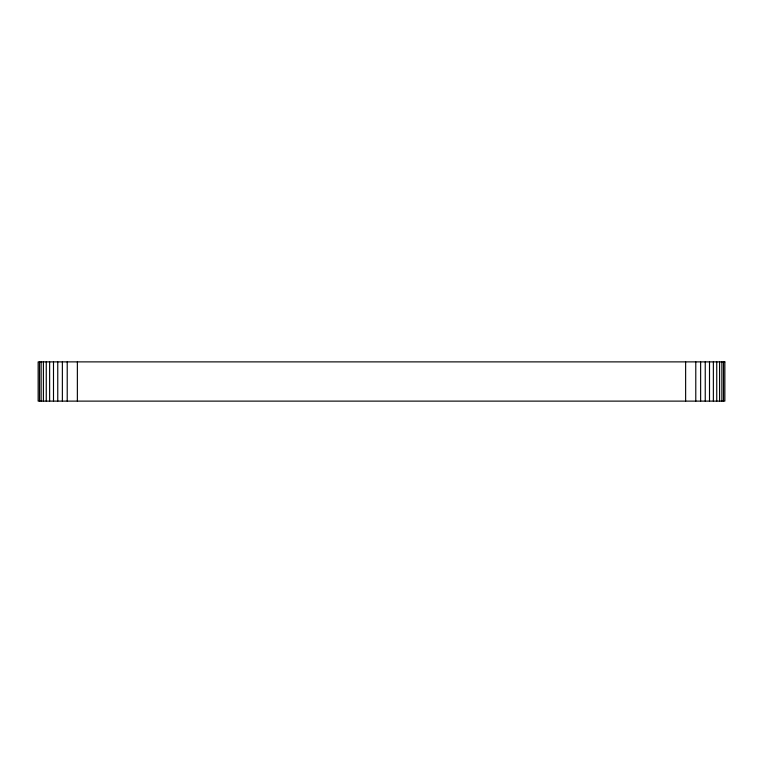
<?xml version="1.0" encoding="UTF-8"?>
<svg xmlns="http://www.w3.org/2000/svg" width="763" height="763" viewBox="0 0 763 763"><rect width="100%" height="100%" fill="white"/><g stroke="black" fill="none" stroke-linecap="round" stroke-linejoin="round"><path stroke-width="1.14" d="M723.515 361.881L723.515 401.119M721.865 361.881L721.865 401.119M719.595 361.881L719.595 401.119M716.743 361.881L716.743 401.119M713.367 361.881L713.367 401.119M709.504 361.881L709.504 401.119M705.241 361.881L705.241 401.119M700.634 361.881L700.634 401.119M695.78 361.881L695.78 401.119M685.632 361.881L685.632 401.119M77.368 361.881L77.368 401.119M67.22 361.881L67.22 401.119M62.366 361.881L62.366 401.119M57.759 361.881L57.759 401.119M53.496 361.881L53.496 401.119M49.633 361.881L49.633 401.119M46.257 361.881L46.257 401.119M43.405 361.881L43.405 401.119M41.135 361.881L41.135 401.119M39.485 361.881L39.485 401.119M724.85 361.881L38.15 361.881L38.15 401.119L724.85 401.119L724.85 361.881"/></g></svg>
